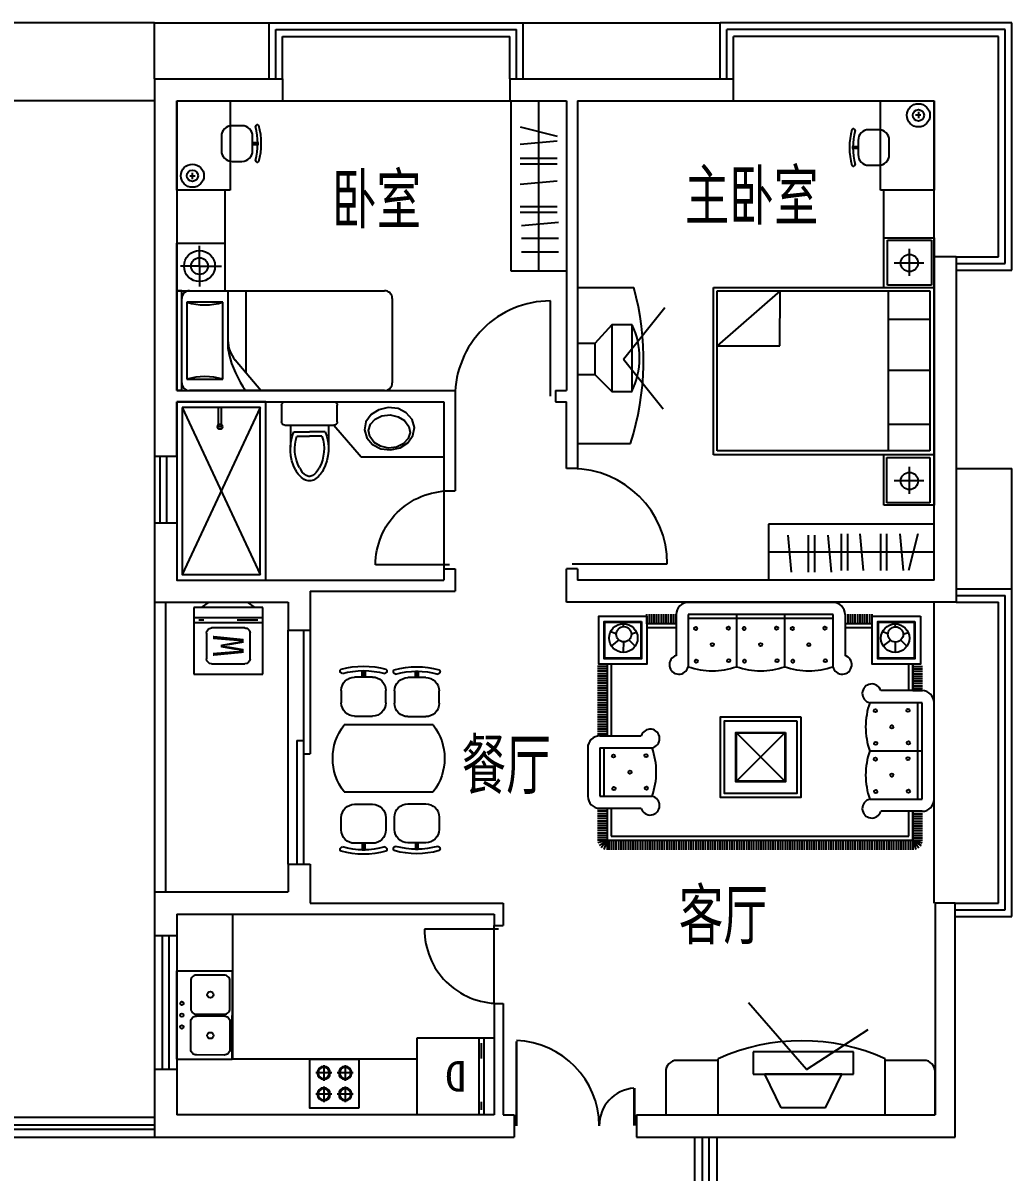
# Model space of a CAD drawing. Extents: x -405402 to -369797, y -543589 to -514104.
# Drawn here: x -385977 to -377097, y -524418 to -514104 of the extents above; entities that cross this region are included whole.
import ezdxf
from ezdxf.enums import TextEntityAlignment as Align

# ---------------------------------------------------------------- set-up
doc = ezdxf.new("R2010")
doc.units = 0
doc.header["$LTSCALE"] = 1000
doc.header["$MEASUREMENT"] = 0
doc.layers.get('0').update_dxf_attribs({"linetype": 'CONTINUOUS'})
for name, color, linetype in [('ARCH', 2, 'CONTINUOUS'), ('CTEXT', 4, 'CONTINUOUS'), ('DIM', 3, 'CONTINUOUS'), ('DIM1', 2, 'CONTINUOUS'), ('JJ', 31, 'CONTINUOUS'), ('PWINDOW', 2, 'CONTINUOUS'), ('UTIL', 4, 'CONTINUOUS'), ('WALL', 2, 'CONTINUOUS'), ('WIN', 4, 'CONTINUOUS'), ('WINDOW', 3, 'CONTINUOUS'), ('WINDOW_TEXT', 7, 'CONTINUOUS')]:
    doc.layers.add(name, color=color, linetype=linetype)
doc.layers.get('DIM').off()
doc.styles.add('_FSD', font='simplex.shx', dxfattribs={"width": 0.8, "bigfont": 'hztxt0.shx'})
doc.styles.add('ATT', font='TXT')
doc.styles.add('DIM_FONT', font='ROMAND.shx', dxfattribs={"width": 0.7})
doc.styles.add('HZ', font='', dxfattribs={"width": 0.8})
doc.styles.add('SIMPLEX', font='SIMPLEX.SHX')
doc.styles.get("Standard").update_dxf_attribs({"font": 'GBENOR', "bigfont": 'GBCBIG'})
doc.styles.get('HZ').set_extended_font_data('FangSong_GB2312')

# ---------------------------------------------------------------- blocks, each defined once
blk = doc.blocks.new('_DBLK')
blk.add_line((-0.45, 0), (-0.45, -0.95))
blk.add_arc((-0.45, 0), 0.95, 270, 0)
at = {"layer": 'WINDOW_TEXT', "style": 'SIMPLEX', "flags": 9}
blk.add_attdef('A', text='', height=1, dxfattribs=at).set_placement((0, 1.5), align=Align.MIDDLE)
blk = doc.blocks.new('RC31')
at = {"layer": 'JJ', "color": 252}
for p, q in [((-2802, 1886), (-2802, 2336)), ((-2802, 2336), (-402, 2336)), ((-2780, 1918), (-2780, 2312)), ((-2780, 2312), (-2379, 2312)), ((-2379, 2312), (-2379, 1918)), ((-2356, 356), (-2356, 2336)), ((-2326, 1926), (-2326, 2297)), ((-2326, 2297), (-892, 2297)), ((-2069, 2297), (-2069, 1926)), ((-1612, 2297), (-1612, 1926)), ((-1127, 2297), (-1127, 1926)), ((-892, 2297), (-892, 1926)), ((-856, 2336), (-856, 356)), ((-832, 2297), (-423, 2297)), ((-832, 1911), (-832, 2297)), ((-423, 2297), (-423, 1911)), ((-402, 2336), (-402, 1886)), ((-2576, 2244), (-2576, 1979)), ((-620, 2244), (-620, 1979)), ((-2462, 2115), (-2705, 2115)), ((-506, 2115), (-748, 2115)), ((-2356, 1886), (-2802, 1886)), ((-2379, 1918), (-2780, 1918)), ((-2326, 388), (-2326, 1926)), ((-892, 1926), (-2326, 1926)), ((-892, 1926), (-892, 388)), ((-402, 1886), (-856, 1886)), ((-423, 1911), (-832, 1911)), ((-2326, 956), (-1834, 388)), ((-1834, 951), (-2326, 956)), ((-1834, 388), (-1834, 951)), ((-856, 356), (-2356, 356)), ((-892, 388), (-2326, 388))]:
    blk.add_line(p, q, dxfattribs=at)
for centre in [(-2576, 2115), (-620, 2115)]:
    blk.add_circle(centre, 77.2, dxfattribs=at)
blk = doc.blocks.new('A$C02A60504')
at = {"layer": 'JJ'}
for p, q in [((306, 955, -9267), (196, 955, -9267)), ((1328, 955, -9267), (1438, 955, -9267)), ((76, 835, -9267), (76, 675, -9267)), ((426, 675, -9267), (426, 835, -9267)), ((533, 102, -9267), (533, 902, -9267)), ((1133, 902, -9267), (1133, 102, -9267)), ((1208, 675, -9267), (1208, 835, -9267)), ((1558, 835, -9267), (1558, 675, -9267)), ((18, 767, -9267), (75, 767, -9267)), ((18, 743, -9267), (18, 767, -9267)), ((75, 743, -9267), (18, 743, -9267)), ((75, 767, -9267), (75, 743, -9267)), ((1559, 767, -9267), (1559, 743, -9267)), ((1616, 767, -9267), (1559, 767, -9267)), ((1559, 743, -9267), (1616, 743, -9267)), ((1616, 743, -9267), (1616, 767, -9267)), ((196, 555, -9267), (306, 555, -9267)), ((1438, 555, -9267), (1328, 555, -9267)), ((301, 477, -9267), (191, 477, -9267)), ((1333, 477, -9267), (1443, 477, -9267)), ((71, 357, -9267), (71, 197, -9267)), ((421, 197, -9267), (421, 357, -9267)), ((1213, 197, -9267), (1213, 357, -9267)), ((1563, 357, -9267), (1563, 197, -9267)), ((13, 265, -9267), (13, 290, -9267)), ((13, 290, -9267), (70, 290, -9267)), ((70, 265, -9267), (13, 265, -9267)), ((70, 290, -9267), (70, 265, -9267)), ((1620, 290, -9267), (1564, 290, -9267)), ((1564, 290, -9267), (1564, 265, -9267)), ((1564, 265, -9267), (1620, 265, -9267)), ((1620, 265, -9267), (1620, 290, -9267)), ((191, 77, -9267), (301, 77, -9267)), ((1443, 77, -9267), (1333, 77, -9267))]:
    blk.add_line(p, q, dxfattribs=at)
for centre, radius, start, end in [((716, 754, -9267), 739, 164.2181, 195.7819), ((22, 942, -9267), 21.8, 7.5048, 140.9315), ((716, 754, -9267), 699, 164.2181, 195.7819), ((196, 835, -9267), 120, 90, 180), ((306, 835, -9267), 120, 0, 90), ((833, 510, -9267), 494, 52.5642, 127.4358), ((1328, 835, -9267), 120, 90, 180), ((1438, 835, -9267), 120, 360, 90), ((1612, 942, -9267), 21.8, 39.0685, 172.4952), ((917, 754, -9267), 699, 344.2181, 15.7819), ((917, 754, -9267), 739, 344.2181, 15.7819), ((196, 675, -9267), 120, 180, 270), ((306, 675, -9267), 120, 270, 0), ((1328, 675, -9267), 120, 180, 270), ((1438, 675, -9267), 120, 270, 360), ((22, 567, -9267), 21.8, 219.0685, 352.4952), ((1612, 567, -9267), 21.8, 187.5048, 320.9315), ((711, 277, -9267), 739, 164.2181, 195.7819), ((17, 464, -9267), 21.8, 7.5048, 140.9315), ((711, 277, -9267), 699, 164.2181, 195.7819), ((191, 357, -9267), 120, 90, 180), ((301, 357, -9267), 120, 0, 90), ((1333, 357, -9267), 120, 90, 180), ((1443, 357, -9267), 120, 360, 90), ((1617, 464, -9267), 21.8, 39.0685, 172.4952), ((922, 277, -9267), 699, 344.2181, 15.7819), ((922, 277, -9267), 739, 344.2181, 15.7819), ((191, 197, -9267), 120, 180, 270), ((301, 197, -9267), 120, 270, 0), ((1333, 197, -9267), 120, 180, 270), ((1443, 197, -9267), 120, 270, 360), ((17, 89, -9267), 21.8, 219.0685, 352.4952), ((833, 494, -9267), 494, 232.5642, 307.4358), ((1617, 89, -9267), 21.8, 187.5048, 320.9315)]:
    blk.add_arc(centre, radius, start, end, dxfattribs=at)
for points in [[(18, 743, -9267), (18, 767, -9267), (75, 743, -9267), (75, 767, -9267)], [(1616, 743, -9267), (1616, 767, -9267), (1559, 743, -9267), (1559, 767, -9267)], [(13, 265, -9267), (13, 290, -9267), (70, 265, -9267), (70, 290, -9267)], [(1620, 265, -9267), (1620, 290, -9267), (1564, 265, -9267), (1564, 290, -9267)]]:
    blk.add_solid(points, dxfattribs=at)
blk = doc.blocks.new('A$C431C2F8F')
at = {"layer": 'JJ', "rotation": 90}
blk.add_blockref('A$C02A60504', (1003, 0, -9267), dxfattribs=at)
blk = doc.blocks.new('SFJ15')
at = {"layer": 'JJ', "color": 252}
for p, q in [((-3198, 2248), (-3282, 2271)), ((-3198, 2248), (-3271, 2296)), ((-3198, 2248), (-3251, 2317)), ((-3198, 2248), (-3226, 2330)), ((-3198, 2248), (-3198, 2335)), ((-3177, 2248), (-3177, 2335)), ((-3155, 2248), (-3155, 2335)), ((-3133, 2248), (-3133, 2335)), ((-3112, 2248), (-3112, 2335)), ((-3090, 2248), (-3090, 2335)), ((-3068, 2248), (-3068, 2335)), ((-3047, 2248), (-3047, 2335)), ((-3025, 2248), (-3025, 2335)), ((-3003, 2248), (-3003, 2335)), ((-2982, 2248), (-2982, 2335)), ((-2960, 2248), (-2960, 2335)), ((-2938, 2248), (-2938, 2335)), ((-2917, 2248), (-2917, 2335)), ((-2895, 2248), (-2895, 2335)), ((-2873, 2248), (-2873, 2335)), ((-2852, 2248), (-2852, 2335)), ((-2830, 2248), (-2830, 2335)), ((-2808, 2248), (-2808, 2335)), ((-2787, 2248), (-2787, 2335)), ((-2765, 2248), (-2765, 2335)), ((-2743, 2248), (-2743, 2335)), ((-2722, 2248), (-2722, 2335)), ((-2700, 2248), (-2700, 2335)), ((-2678, 2248), (-2678, 2335)), ((-2657, 2248), (-2657, 2335)), ((-2635, 2248), (-2635, 2335)), ((-2613, 2248), (-2613, 2335)), ((-2592, 2248), (-2592, 2335)), ((-2570, 2248), (-2570, 2335)), ((-2548, 2248), (-2548, 2335)), ((-2527, 2248), (-2527, 2335)), ((-2505, 2248), (-2505, 2335)), ((-2483, 2248), (-2483, 2335)), ((-2461, 2248), (-2461, 2335)), ((-2440, 2248), (-2440, 2335)), ((-2418, 2248), (-2418, 2335)), ((-2396, 2248), (-2396, 2335)), ((-2375, 2248), (-2375, 2335)), ((-2353, 2248), (-2353, 2335)), ((-2331, 2248), (-2331, 2335)), ((-2310, 2248), (-2310, 2335)), ((-2288, 2248), (-2288, 2335)), ((-2266, 2248), (-2266, 2335)), ((-2245, 2248), (-2245, 2335)), ((-2223, 2248), (-2223, 2335)), ((-2201, 2248), (-2201, 2335)), ((-2180, 2248), (-2180, 2335)), ((-2158, 2248), (-2158, 2335)), ((-2136, 2248), (-2136, 2335)), ((-2115, 2248), (-2115, 2335)), ((-2093, 2248), (-2093, 2335)), ((-2071, 2248), (-2071, 2335)), ((-2050, 2248), (-2050, 2335)), ((-2028, 2248), (-2028, 2335)), ((-2006, 2248), (-2006, 2335)), ((-1985, 2248), (-1985, 2335)), ((-1963, 2248), (-1963, 2335)), ((-1941, 2248), (-1941, 2335)), ((-1920, 2248), (-1920, 2335)), ((-1898, 2248), (-1898, 2335)), ((-1876, 2248), (-1876, 2335)), ((-1855, 2248), (-1855, 2335)), ((-1833, 2248), (-1833, 2335)), ((-1811, 2248), (-1811, 2335)), ((-1790, 2248), (-1790, 2335)), ((-1768, 2248), (-1768, 2335)), ((-1746, 2248), (-1746, 2335)), ((-1725, 2248), (-1725, 2335)), ((-1703, 2248), (-1703, 2335)), ((-1681, 2248), (-1681, 2335)), ((-1660, 2248), (-1660, 2335)), ((-1638, 2248), (-1638, 2335)), ((-1616, 2248), (-1616, 2335)), ((-1594, 2248), (-1594, 2335)), ((-1573, 2248), (-1573, 2335)), ((-1551, 2248), (-1551, 2335)), ((-1529, 2248), (-1529, 2335)), ((-1508, 2248), (-1508, 2335)), ((-1486, 2248), (-1486, 2335)), ((-1464, 2248), (-1464, 2335)), ((-1443, 2248), (-1443, 2335)), ((-1421, 2248), (-1421, 2335)), ((-1399, 2248), (-1399, 2335)), ((-1378, 2248), (-1378, 2335)), ((-1356, 2248), (-1356, 2335)), ((-1334, 2248), (-1334, 2335)), ((-1313, 2248), (-1313, 2335)), ((-1291, 2248), (-1291, 2335)), ((-1269, 2248), (-1269, 2335)), ((-1248, 2248), (-1248, 2335)), ((-1226, 2248), (-1226, 2335)), ((-1204, 2248), (-1204, 2335)), ((-1183, 2248), (-1183, 2335)), ((-1161, 2248), (-1161, 2335)), ((-1139, 2248), (-1139, 2335)), ((-1118, 2248), (-1118, 2335)), ((-1096, 2248), (-1096, 2335)), ((-1074, 2248), (-1074, 2335)), ((-1053, 2248), (-1053, 2335)), ((-1031, 2248), (-1031, 2335)), ((-1009, 2248), (-1009, 2335)), ((-988, 2248), (-988, 2335)), ((-966, 2248), (-966, 2335)), ((-944, 2248), (-944, 2335)), ((-923, 2248), (-923, 2335)), ((-901, 2248), (-901, 2335)), ((-879, 2248), (-879, 2335)), ((-858, 2248), (-858, 2335)), ((-836, 2248), (-836, 2335)), ((-814, 2248), (-814, 2335)), ((-793, 2248), (-793, 2335)), ((-771, 2248), (-771, 2335)), ((-749, 2248), (-749, 2335)), ((-727, 2248), (-727, 2335)), ((-706, 2248), (-706, 2335)), ((-684, 2248), (-684, 2335)), ((-662, 2248), (-662, 2335)), ((-641, 2248), (-641, 2335)), ((-619, 2248), (-619, 2335)), ((-597, 2248), (-597, 2335)), ((-576, 2248), (-576, 2335)), ((-554, 2248), (-554, 2335)), ((-532, 2248), (-532, 2335)), ((-511, 2248), (-511, 2335)), ((-489, 2248), (-489, 2335)), ((-467, 2248), (-467, 2335)), ((-452, 2248), (-452, 2335)), ((-452, 2248), (-424, 2330)), ((-452, 2248), (-399, 2317)), ((-452, 2248), (-380, 2296)), ((-452, 2248), (-368, 2271)), ((-3198, 2248), (-3285, 2248)), ((-3198, 2226), (-3285, 2226)), ((-3198, 2205), (-3285, 2205)), ((-3198, 2183), (-3285, 2183)), ((-3198, 1988), (-3198, 2248)), ((-3198, 2248), (-3198, 1988)), ((-452, 2248), (-3198, 2248)), ((-3162, 2212), (-3162, 1988)), ((-488, 2212), (-3162, 2212)), ((-488, 1961), (-488, 2212)), ((-452, 2248), (-365, 2248)), ((-452, 1961), (-452, 2248)), ((-452, 2226), (-365, 2226)), ((-452, 2205), (-365, 2205)), ((-452, 2183), (-365, 2183)), ((-3198, 2161), (-3285, 2161)), ((-3198, 2140), (-3285, 2140)), ((-3198, 2118), (-3285, 2118)), ((-3198, 2096), (-3285, 2096)), ((-3198, 2075), (-3285, 2075)), ((-452, 2161), (-365, 2161)), ((-452, 2140), (-365, 2140)), ((-452, 2118), (-365, 2118)), ((-452, 2096), (-365, 2096)), ((-452, 2075), (-365, 2075)), ((-3198, 2053), (-3285, 2053)), ((-3198, 2031), (-3285, 2031)), ((-3198, 2010), (-3285, 2010)), ((-3198, 1988), (-3285, 1988)), ((-3280, 1988), (-2910, 1988)), ((-387, 1961), (-757, 1961)), ((-452, 2053), (-365, 2053)), ((-452, 2031), (-365, 2031)), ((-452, 2010), (-365, 2010)), ((-452, 1988), (-365, 1988)), ((-452, 1966), (-365, 1966)), ((-3389, 1880), (-3389, 1013)), ((-2811, 1880), (-3280, 1880)), ((-3280, 1880), (-3280, 1013)), ((-3244, 1880), (-3244, 1013)), ((-387, 1853), (-857, 1853)), ((-423, 1419), (-423, 1853)), ((-387, 1419), (-387, 1853)), ((-279, 1419), (-279, 1853)), ((-2048, 1285), (-1614, 1718)), ((-1614, 1285), (-2048, 1718)), ((-3280, 1447), (-2811, 1447)), ((-387, 1419), (-857, 1419)), ((-387, 1311), (-757, 1311)), ((-488, 668), (-488, 1311)), ((-452, 668), (-452, 1311)), ((-452, 1294), (-365, 1294)), ((-452, 1273), (-365, 1273)), ((-452, 1251), (-365, 1251)), ((-452, 1229), (-365, 1229)), ((-452, 1208), (-365, 1208)), ((-452, 1186), (-365, 1186)), ((-452, 1164), (-365, 1164)), ((-452, 1143), (-365, 1143)), ((-452, 1121), (-365, 1121)), ((-452, 1099), (-365, 1099)), ((-452, 1078), (-365, 1078)), ((-452, 1056), (-365, 1056)), ((-452, 1034), (-365, 1034)), ((-3280, 1013), (-2811, 1013)), ((-452, 1013), (-365, 1013)), ((-452, 991), (-365, 991)), ((-452, 969), (-365, 969)), ((-452, 948), (-365, 948)), ((-3198, 904), (-3285, 904)), ((-3198, 883), (-3285, 883)), ((-3198, 861), (-3285, 861)), ((-3198, 839), (-3285, 839)), ((-3280, 905), (-2910, 905)), ((-3198, 668), (-3198, 905)), ((-3198, 905), (-3198, 668)), ((-3162, 905), (-3162, 668)), ((-452, 926), (-365, 926)), ((-452, 904), (-365, 904)), ((-452, 883), (-365, 883)), ((-452, 861), (-365, 861)), ((-452, 839), (-365, 839)), ((-3198, 818), (-3285, 818)), ((-3198, 796), (-3285, 796)), ((-3198, 774), (-3285, 774)), ((-3198, 753), (-3285, 753)), ((-3198, 731), (-3285, 731)), ((-452, 818), (-365, 818)), ((-452, 796), (-365, 796)), ((-452, 774), (-365, 774)), ((-452, 753), (-365, 753)), ((-452, 731), (-365, 731)), ((-3198, 709), (-3285, 709)), ((-3198, 688), (-3285, 688)), ((-2481, 691), (-2481, 221)), ((-2048, 691), (-2048, 221)), ((-1614, 221), (-1614, 691)), ((-1181, 221), (-1181, 691)), ((-452, 709), (-365, 709)), ((-452, 688), (-365, 688)), ((-3039, 466), (-3038, 559)), ((-2590, 221), (-2590, 591)), ((-1072, 221), (-1072, 591)), ((-599, 465), (-598, 558)), ((-3091, 452), (-3145, 507)), ((-2996, 451), (-2931, 504)), ((-652, 451), (-705, 506)), ((-557, 450), (-492, 503)), ((-3111, 397), (-3156, 382)), ((-3040, 334), (-3041, 306)), ((-2975, 395), (-2924, 377)), ((-2833, 340), (-2590, 340)), ((-1072, 340), (-810, 340)), ((-672, 396), (-717, 381)), ((-601, 333), (-601, 305)), ((-535, 394), (-484, 376)), ((-2833, 304), (-2833, 218)), ((-2833, 304), (-2590, 304)), ((-2811, 304), (-2811, 218)), ((-2789, 304), (-2789, 218)), ((-2768, 304), (-2768, 218)), ((-2746, 304), (-2746, 218)), ((-2724, 304), (-2724, 218)), ((-2703, 304), (-2703, 218)), ((-2681, 304), (-2681, 218)), ((-2659, 304), (-2659, 218)), ((-2638, 304), (-2638, 218)), ((-2616, 304), (-2616, 218)), ((-2594, 304), (-2594, 218)), ((-2481, 257), (-1181, 257)), ((-2481, 221), (-1181, 221)), ((-1072, 304), (-810, 304)), ((-1070, 304), (-1070, 218)), ((-1048, 304), (-1048, 218)), ((-1027, 304), (-1027, 218)), ((-1005, 304), (-1005, 218)), ((-983, 304), (-983, 218)), ((-962, 304), (-962, 218)), ((-940, 304), (-940, 218)), ((-918, 304), (-918, 218)), ((-897, 304), (-897, 218)), ((-875, 304), (-875, 218)), ((-853, 304), (-853, 218)), ((-832, 304), (-832, 218)), ((-810, 304), (-810, 218)), ((-2481, 113), (-1181, 113))]:
    blk.add_line(p, q, dxfattribs=at)
for points in [[(-2192, 1140), (-2192, 1863), (-1470, 1863), (-1470, 1140)], [(-2156, 1177), (-2156, 1827), (-1506, 1827), (-1506, 1177)], [(-2053, 1280), (-2053, 1723), (-1609, 1723), (-1609, 1280)], [(-2048, 1285), (-2048, 1718), (-1614, 1718), (-1614, 1285)], [(-3266, 235), (-3266, 668), (-2833, 668), (-2833, 235)], [(-810, 235), (-810, 668), (-377, 668), (-377, 235)], [(-3216, 285), (-3216, 618), (-2883, 618), (-2883, 285)], [(-3211, 290), (-3211, 613), (-2888, 613), (-2888, 290)], [(-760, 285), (-760, 618), (-427, 618), (-427, 285)], [(-755, 290), (-755, 613), (-432, 613), (-432, 290)]]:
    blk.add_lwpolyline(points, close=True, dxfattribs=at)
for centre, radius in [((-3158, 1808), 14.4), ((-2865, 1811), 14.4), ((-806, 1780), 14.4), ((-514, 1784), 14.4), ((-3009, 1663), 14.4), ((-658, 1636), 14.4), ((-3154, 1515), 14.4), ((-2861, 1519), 14.4), ((-803, 1488), 14.4), ((-510, 1491), 14.4), ((-3158, 1374), 14.4), ((-2865, 1378), 14.4), ((-3009, 1230), 14.4), ((-3154, 1082), 14.4), ((-2861, 1085), 14.4), ((-2412, 636), 14.4), ((-2120, 640), 14.4), ((-1979, 636), 14.4), ((-1686, 640), 14.4), ((-1545, 636), 14.4), ((-1253, 640), 14.4), ((-3039, 434), 128), ((-599, 433), 128), ((-3043, 400), 68.4), ((-2264, 492), 14.4), ((-1831, 492), 14.4), ((-1397, 492), 14.4), ((-603, 399), 68.4), ((-2409, 344), 14.4), ((-2116, 347), 14.4), ((-1975, 344), 14.4), ((-1683, 347), 14.4), ((-1542, 344), 14.4), ((-1249, 347), 14.4)]:
    blk.add_circle(centre, radius, dxfattribs=at)
for centre, radius, start, end in [((-3280, 1880), 108, 90, 180), ((-2829, 1963), 85.2, 282.4066, 162.795), ((-839, 1936), 85.2, 17.205, 257.5934), ((-387, 1853), 108, 0, 90), ((-3424, 1663), 650, 340.5288, 19.4712), ((-244, 1636), 650, 160.5288, 199.4712), ((-3424, 1230), 650, 340.5288, 19.4712), ((-839, 1336), 85.2, 102.4066, 342.795), ((-387, 1419), 108, 270, 0), ((-3280, 1013), 108, 180, 270), ((-2829, 930), 85.2, 197.205, 77.5934), ((-2564, 672), 85.2, 12.4066, 252.795), ((-2264, 77), 650, 70.5288, 109.4712), ((-1831, 77), 650, 70.5288, 109.4712), ((-1397, 77), 650, 70.5288, 109.4712), ((-1097, 672), 85.2, 287.205, 167.5934), ((-2481, 221), 108, 180, 270), ((-1181, 221), 108, 270, 0)]:
    blk.add_arc(centre, radius, start, end, dxfattribs=at)
blk = doc.blocks.new('TV22')
at = {"layer": 'JJ', "color": 252}
for p, q in [((-1607, 1000, 200), (-2128, 1599, 200)), ((-1607, 1000, 200), (-1052, 1359, 200)), ((-2085, 1158, -400), (-2085, 958, -400)), ((-1185, 1158, -400), (-2085, 1158, -400)), ((-1185, 958, -400), (-1185, 1158, -400)), ((-2399, 1082, 200), (-2770, 1082, 200)), ((-2399, 596, 200), (-2399, 1097, 200)), ((-899, 596, 200), (-899, 1097, 200)), ((-551, 1082, 200), (-899, 1082, 200)), ((-2870, 982, 200), (-2869, 594, 200)), ((-2085, 958, -400), (-1185, 958, -400)), ((-1289, 958, -300), (-1980, 958, -300)), ((-1835, 658, -300), (-1980, 958, -300)), ((-1435, 658, -300), (-1289, 958, -300)), ((-450, 594, 200), (-451, 982, 200)), ((-1435, 658, -300), (-1835, 658, -300)), ((-2869, 594, 200), (-450, 594, 200))]:
    blk.add_line(p, q, dxfattribs=at)
for centre, radius, start, end in [((-1649, -555, 200), 1814, 65.5803, 114.4197), ((-2770, 982, 200), 100, 90, 180), ((-551, 982, 200), 100, 360, 90)]:
    blk.add_arc(centre, radius, start, end, dxfattribs=at)
blk = doc.blocks.new('M_A17ORW')
at = {"const_width": 0.02}
for points in [[(-0.481, -0.0014), (-0.481, -0.3084)], [(0.481, 0.0014), (0.481, -0.6906)]]:
    blk.add_lwpolyline(points, dxfattribs=at)
for centre, radius, start, end in [((-0.5008, -0.0026), 0.3067, 274.24917, 0.21013), ((0.5046, 0.0019), 0.6987, 180.27623, 268.06031)]:
    blk.add_arc(centre, radius, start, end)
blk = doc.blocks.new('2')
at = {"layer": 'DIM1', "color": 2}
for p, q in [((124, -195), (124, -53)), ((316, -195), (316, -53)), ((53, -124), (195, -124)), ((245, -124), (387, -124)), ((124, -387), (124, -245)), ((316, -387), (316, -245)), ((53, -316), (195, -316)), ((245, -316), (387, -316))]:
    blk.add_line(p, q, dxfattribs=at)
at = {"layer": 'UTIL', "color": 2}
blk.add_lwpolyline([(440, -440), (440, 0), (0, 0), (0, -440)], close=True, dxfattribs=at)
for centre, radius in [((124, -124), 58.3), ((124, -124), 50.3), ((316, -124), 58.3), ((316, -124), 50.3), ((124, -316), 58.3), ((124, -316), 50.3), ((316, -316), 58.3), ((316, -316), 50.3)]:
    blk.add_circle(centre, radius, dxfattribs=at)
blk = doc.blocks.new('11PDRY03')
at = {"color": 0, "linetype": 'ByBlock'}
for p, q in [((0, 30), (30, 30)), ((0, 0), (0, 30)), ((4, 0), (4, 30)), ((5, 25), (5, 28)), ((6, 0), (6, 30)), ((30, 30), (30, 0)), ((5, 2), (5, 8)), ((30, 0), (0, 0))]:
    blk.add_line(p, q, dxfattribs=at)
at = {"color": 0, "linetype": 'ByBlock', "style": 'ATT', "flags": 8}
blk.add_attdef('LABEL', text='', height=12, dxfattribs=at).set_placement((15, 15), align=Align.MIDDLE)
at = {"color": 0, "linetype": 'ByBlock', "style": 'ATT'}
for tag, p, flags in [('ITEM', (0, -13), 3), ('ROOM_NUMBER', (0, -22), 1), ('DEPTH', (0, -30), 3), ('WIDTH', (0, -38), 3)]:
    blk.add_attdef(tag, p, '', height=6, dxfattribs=dict(at, flags=flags))
blk = doc.blocks.new('DBX1')
at = {"layer": 'JJ', "xscale": 23, "yscale": 23, "zscale": 23}
blk.add_blockref('11PDRY03', (-736, 20), dxfattribs=at).add_auto_attribs({'LABEL': 'D'})
blk = doc.blocks.new('SHC')
at = {"layer": 'PWINDOW'}
blk.add_lwpolyline([(-240, -60), (114, -413), (673, 145), (319, 499)], close=True, dxfattribs=at)
blk.add_lwpolyline([(-240, -60), (114, -413), (673, 145), (319, 499)], close=True, dxfattribs=at)
for points in [[(171, 100), (348, -77, 0.414214), (418, -77), (595, 100, 0.414214), (595, 171), (418, 348, 0.414214), (348, 348), (171, 171, 0.414214)], [(171, 100), (348, -77, 0.414214), (418, -77), (595, 100, 0.414214), (595, 171), (418, 348, 0.414214), (348, 348), (171, 171, 0.414214)], [(159, 88), (336, -88, -0.414214), (336, -159), (159, -336, -0.414214), (88, -336), (-88, -159, -0.414214), (-88, -88), (88, 88, -0.414214)], [(159, 88), (336, -88, -0.414214), (336, -159), (159, -336, -0.414214), (88, -336), (-88, -159, -0.414214), (-88, -88), (88, 88, -0.414214)]]:
    blk.add_lwpolyline(points, format="xyb", close=True, dxfattribs=at)
for centre, radius in [((148, 261), 15.8), ((-3, 111), 15.8), ((72, 186), 15.8), ((383, 135), 28), ((124, -124), 28), ((124, -124), 28)]:
    blk.add_circle(centre, radius, dxfattribs=at)
blk = doc.blocks.new('_C38')
for p, q in [((411, -143), (783, 321)), ((307, 168), (154, 0)), ((307, 168), (307, -433)), ((489, 168), (307, 168)), ((489, -419), (489, 168)), ((0, 0), (0, -279)), ((154, 0), (0, 0)), ((154, 0), (154, -279)), ((411, -143), (769, -587)), ((0, -279), (154, -279)), ((154, -279), (307, -433)), ((307, -433), (489, -433))]:
    blk.add_line(p, q)
blk.add_arc((-126, -129), 683, 333.5892, 25.7371)
at = {"flags": 9}
for tag in ['XSIZE', 'YSIZE']:
    blk.add_attdef(tag, (0, 0), '', height=0.5, dxfattribs=at)
blk = doc.blocks.new('SZ2')
at = {"layer": 'JJ', "color": 252}
for p, q in [((-486, 907), (-646, 907)), ((-578, 908), (-578, 965)), ((-578, 965), (-553, 965)), ((-553, 908), (-578, 908)), ((-553, 965), (-553, 908)), ((-766, 787), (-766, 677)), ((-366, 677), (-366, 787)), ((-1044, 55), (-1044, 655)), ((-1044, 655), (-44, 655)), ((-44, 655), (-44, 55)), ((-646, 557), (-486, 557)), ((-205, 203), (-205, 263)), ((-167, 231), (-238, 231)), ((-44, 55), (-1044, 55))]:
    blk.add_line(p, q, dxfattribs=at)
for radius in [130, 63.7]:
    blk.add_circle((-205, 231), radius, dxfattribs=at)
for centre, radius, start, end in [((-754, 961), 21.8, 129.0685, 262.4952), ((-566, 266), 739, 74.2181, 105.7819), ((-646, 787), 120, 90, 180), ((-566, 266), 699, 74.2181, 105.7819), ((-486, 787), 120, 0, 90), ((-379, 961), 21.8, 277.5048, 50.9315), ((-646, 677), 120, 180, 270), ((-486, 677), 120, 270, 0)]:
    blk.add_arc(centre, radius, start, end, dxfattribs=at)
blk.add_solid([(-578, 965), (-553, 965), (-578, 908), (-553, 908)], dxfattribs=at)
blk = doc.blocks.new('CM011')
for p, q in [((220, 0), (-220, 0)), ((-250, -180), (-250, -30)), ((250, -30), (250, -180)), ((220, -210), (-220, -210)), ((-170, -210), (-170, -406)), ((-140, -270), (0, -270)), ((140, -270), (0, -270)), ((170, -210), (170, -406)), ((-112, -310), (0, -310)), ((112, -310), (0, -310))]:
    blk.add_line(p, q)
for centre, radius, start, end in [((-220, -30), 30, 90, 180), ((220, -30), 30, 0, 90), ((-220, -180), 30, 180, 270), ((220, -180), 30, 270, 360), ((230, -423), 401, 157.5464, 208.0239), ((-230, -423), 401, 331.9761, 22.4536), ((230, -423), 361, 161.7383, 208.0239), ((-230, -423), 361, 331.9761, 18.2617), ((51, -533), 191, 204.2933, 239.2371), ((51, -533), 151, 204.2933, 239.2371), ((-51, -533), 151, 300.7629, 335.7067), ((-51, -533), 191, 300.7629, 335.7067), ((12, -578), 133, 243.8281, 264.9695), ((12, -578), 92.8, 243.8281, 264.9695), ((-12, -578), 92.8, 275.0305, 296.1719), ((-12, -578), 133, 275.0305, 296.1719)]:
    blk.add_arc(centre, radius, start, end)
blk = doc.blocks.new('WP3')
at = {"layer": 'JJ', "color": 252}
blk.add_blockref('CM011', (220, 0), dxfattribs=at)
blk = doc.blocks.new('_C17')
for p, q in [((0, -897), (0, 0)), ((46, 0), (0, 0)), ((46, -897), (46, 0)), ((115, 0), (1867, 0)), ((460, 0), (460, -499)), ((621, 0), (621, -736)), ((1936, -69), (1936, -828)), ((414, -104), (92, -104)), ((92, -104), (92, -794)), ((414, -794), (414, -104)), ((756, -897), (525, -623)), ((92, -794), (414, -794)), ((46, -897), (0, -897)), ((1867, -897), (115, -897))]:
    blk.add_line(p, q)
for centre, radius, start, end in [((115, -69), 69, 90, 180), ((1867, -69), 69, 0, 90), ((253, 448), 575, 253.7398, 286.2602), ((736, -445), 276, 180, 220.1059), ((736, -499), 276, 180, 193.3928), ((1378, -347), 936, 193.3928, 216.0202), ((253, -1346), 575, 73.7398, 106.2602), ((115, -828), 69, 180, 270), ((1867, -828), 69, 270, 0)]:
    blk.add_arc(centre, radius, start, end)
at = {"flags": 9}
for tag in ['XSIZE', 'YSIZE']:
    blk.add_attdef(tag, (0, 0), '', height=0.5, dxfattribs=at)
at = {"style": 'HZ', "width": 0.7, "flags": 9}
for tag in ['XSIZE', 'YSIZE']:
    blk.add_attdef(tag, (0, 0), '', height=0.5, dxfattribs=at)
blk = doc.blocks.new('_C61')
for p, q in [((-222, 205), (-222, -230)), ((-222, 205), (206, 205)), ((-1, 0), (-1, 172)), ((206, 205), (206, -230)), ((-1, 0), (-184, 0)), ((-1, 0), (-1, -197)), ((-1, 0), (182, 0)), ((-222, -230), (206, -230))]:
    blk.add_line(p, q)
for radius in [139, 75]:
    blk.add_circle((-1, 0), radius)
at = {"flags": 9}
for tag in ['YSIZE', 'XSIZE']:
    blk.add_attdef(tag, (202, 208), '', height=0.5, rotation=270, dxfattribs=at)
at = {"style": 'DIM_FONT', "width": 0.6, "flags": 9}
for tag in ['XSIZE', 'YSIZE']:
    blk.add_attdef(tag, (0, 0), '', height=0.5, dxfattribs=at)
blk = doc.blocks.new('RDC1')
at = {"layer": 'JJ', "xscale": -1}
for name, p, rotation in [('_C17', (-2192, 693), 179.9999999999993), ('_C61', (-1987, 471), 89.99999999999928)]:
    blk.add_blockref(name, p, dxfattribs=dict(at, rotation=rotation))
blk = doc.blocks.new('11PWSH03')
at = {"color": 0, "linetype": 'ByBlock'}
for p, q in [((0, 0), (0, 27)), ((0, 27), (26, 27)), ((4, 0), (4, 27)), ((6, 0), (6, 27)), ((26, 27), (26, 0)), ((0, 24), (-2, 21)), ((5, 23), (5, 25)), ((-2, 21), (-2, 6)), ((8, 7), (8, 20)), ((10, 22), (20, 22)), ((22, 20), (22, 7)), ((5, 2), (5, 10)), ((0, 3), (-2, 6)), ((20, 5), (10, 5)), ((26, 0), (0, 0))]:
    blk.add_line(p, q, dxfattribs=at)
for centre, start, end in [((10, 20), 90, 180), ((20, 20), 0, 90), ((10, 7), 180, 270), ((20, 7), 270, 0)]:
    blk.add_arc(centre, 2, start, end, dxfattribs=at)
at = {"color": 0, "linetype": 'ByBlock', "style": 'ATT', "flags": 8}
blk.add_attdef('LABEL', text='', height=12, dxfattribs=at).set_placement((15, 13.5), align=Align.MIDDLE)
at = {"color": 0, "linetype": 'ByBlock', "style": 'ATT'}
for tag, p, flags in [('ITEM', (-2, -14), 3), ('ROOM_NUMBER', (-2, -23), 1), ('DEPTH', (-2, -32), 3), ('WIDTH', (-2, -40.5), 3)]:
    blk.add_attdef(tag, p, '', height=6, dxfattribs=dict(at, flags=flags))
blk = doc.blocks.new('WW')
at = {"layer": 'JJ', "extrusion": (0, 0, -1)}
ref = blk.add_blockref('11PWSH03', (-340, 821), dxfattribs=dict(at, xscale=23, yscale=23, zscale=-23, rotation=270))
ref.add_attrib('LABEL', 'W', dxfattribs={"layer": '0', "color": 0, "height": 276, "rotation": 270, "style": 'ATT', "oblique": -180, "text_generation_flag": 4, "flags": 8}).set_placement((29, 476), align=Align.MIDDLE)
at = {"layer": 'JJ', "style": 'DIM_FONT', "oblique": -180, "text_generation_flag": 4, "width": 0.8, "flags": 9}
for tag, p in [('XSIZE', (-9, 519)), ('XSIZE', (-281, 223)), ('YSIZE', (-281, 223))]:
    blk.add_attdef(tag, p, '', height=0.5, rotation=270, dxfattribs=at)

msp = doc.modelspace()

# ---------------------------------------------------------------- linework, layer by layer
at = {"layer": 'ARCH'}
for p, q in [((-383847, -517554), (-384547, -519054)), ((-384547, -517554), (-383847, -519054)), ((-384220, -517728), (-384220, -517554)), ((-384197, -517554), (-384197, -517728)), ((-384197, -517728), (-384220, -517728))]:
    msp.add_line(p, q, dxfattribs=at)
for points in [[(-384597, -517504), (-384597, -519104), (-383797, -519104), (-383797, -517504)], [(-384547, -517554), (-384547, -519054), (-383847, -519054), (-383847, -517554)]]:
    msp.add_lwpolyline(points, close=True, dxfattribs=at)
msp.add_circle((-384208, -517728), 22.5, dxfattribs=at)
at = {"layer": 'JJ'}
for p, q in [((-381597, -514804), (-381597, -516328)), ((-381347, -514804), (-381347, -516328)), ((-381512, -515035), (-381182, -515120)), ((-381182, -515164), (-381512, -515195)), ((-381512, -515318), (-381182, -515318)), ((-381182, -515370), (-381512, -515370)), ((-381182, -515523), (-381512, -515553)), ((-384161, -516080), (-384161, -515604)), ((-378247, -516189), (-378247, -515604)), ((-381512, -515751), (-381182, -515751)), ((-381182, -515804), (-381512, -515804)), ((-381169, -515894), (-381500, -515925)), ((-381500, -516037), (-381169, -516037)), ((-381500, -516158), (-381169, -516158)), ((-381597, -516328), (-381097, -516328)), ((-380997, -516478), (-380492, -516478)), ((-383185, -517714), (-382941, -517997)), ((-380997, -517878), (-380522, -517878)), ((-382941, -517997), (-382197, -517997)), ((-379282, -518604), (-379282, -519104)), ((-377797, -518604), (-379282, -518604)), ((-379076, -519032), (-379106, -518701)), ((-378924, -519032), (-378924, -518701)), ((-378871, -518701), (-378871, -519032)), ((-378718, -519032), (-378748, -518701)), ((-378627, -519019), (-378627, -518689)), ((-378574, -518689), (-378574, -519019)), ((-378429, -519019), (-378459, -518689)), ((-378276, -519019), (-378276, -518689)), ((-378224, -518689), (-378224, -519019)), ((-378070, -519019), (-378101, -518689)), ((-377941, -518689), (-378026, -519019)), ((-377797, -518854), (-379282, -518854))]:
    msp.add_line(p, q, dxfattribs=at)
at = {"layer": 'JJ', "color": 252}
for points in [[(-382911, -517757), (-382890, -517828), (-382838, -517889), (-382765, -517926), (-382677, -517936), (-382590, -517916), (-382521, -517872), (-382476, -517806), (-382463, -517734), (-382483, -517663), (-382536, -517602), (-382609, -517565), (-382697, -517555), (-382783, -517575), (-382852, -517619), (-382898, -517685)], [(-382874, -517761), (-382858, -517706), (-382814, -517659), (-382754, -517630), (-382680, -517622), (-382608, -517638), (-382551, -517673), (-382512, -517725), (-382502, -517781), (-382518, -517835), (-382562, -517883), (-382622, -517912), (-382696, -517919), (-382768, -517904), (-382825, -517869), (-382864, -517817)]]:
    msp.add_lwpolyline(points, close=True, dxfattribs=at)
at = {"layer": 'JJ'}
msp.add_arc((-382862, -517128), 2457, 342.2285, 15.3387, dxfattribs=at)
at = {"layer": 'PWINDOW'}
for p, q in [((-384797, -514104), (-383767, -514104)), ((-384797, -514604), (-384797, -514104)), ((-381487, -514104), (-379717, -514104)), ((-383647, -514804), (-381607, -514804)), ((-379597, -514804), (-377797, -514804)), ((-377797, -516204), (-377797, -514804)), ((-377597, -518104), (-377097, -518104)), ((-377097, -519184), (-377097, -518104)), ((-382197, -518304), (-382197, -519004)), ((-384797, -519304), (-384797, -521904)), ((-384697, -519304), (-384697, -521904)), ((-377797, -522004), (-377797, -519304)), ((-383597, -521654), (-383597, -519554)), ((-384097, -522104), (-384097, -523404)), ((-381747, -522904), (-381747, -522204)), ((-382437, -523404), (-384097, -523404))]:
    msp.add_line(p, q, dxfattribs=at)
at = {"layer": 'WALL'}
for p, q in [((-384797, -514604), (-384797, -517992)), ((-384797, -514604), (-383647, -514604)), ((-384797, -514604), (-383731, -514604)), ((-383647, -514604), (-383647, -514804)), ((-381607, -514604), (-379597, -514604)), ((-381607, -514604), (-379597, -514604)), ((-381607, -514604), (-381607, -514804)), ((-379597, -514804), (-379597, -514604)), ((-384597, -514804), (-384597, -517404)), ((-384597, -514804), (-383647, -514804)), ((-381607, -514804), (-381097, -514804)), ((-381097, -514804), (-381097, -517404)), ((-380997, -514804), (-380997, -518104)), ((-380997, -514804), (-379597, -514804)), ((-377797, -519104), (-377797, -516204)), ((-377597, -516204), (-377797, -516204)), ((-377597, -516204), (-377597, -519304)), ((-377797, -517004), (-377797, -517004)), ((-384597, -517404), (-382097, -517404)), ((-382097, -517404), (-382097, -517504)), ((-381197, -517404), (-381197, -517504)), ((-381197, -517404), (-381097, -517404)), ((-384597, -517992), (-384597, -517504)), ((-384597, -517504), (-382197, -517504)), ((-382197, -517504), (-382197, -518304)), ((-382097, -517504), (-382097, -518304)), ((-381197, -517504), (-381097, -517504)), ((-381097, -518104), (-381097, -517504)), ((-384797, -517992), (-384597, -517992)), ((-380997, -518104), (-381097, -518104)), ((-382197, -518304), (-382097, -518304)), ((-384797, -518592), (-384797, -519304)), ((-384797, -518592), (-384597, -518592)), ((-384597, -518592), (-384597, -519104)), ((-377797, -518899), (-377797, -518899)), ((-382197, -519004), (-382097, -519004)), ((-382197, -519004), (-382197, -519104)), ((-382097, -519004), (-382097, -519204)), ((-380997, -519004), (-381097, -519004)), ((-381097, -519304), (-381097, -519004)), ((-380997, -519004), (-380997, -519104)), ((-384597, -519104), (-382197, -519104)), ((-377797, -519104), (-380997, -519104)), ((-377597, -519099), (-377597, -519099)), ((-383397, -519204), (-383397, -519554)), ((-383397, -519204), (-382097, -519204)), ((-384797, -519304), (-383597, -519304)), ((-383597, -519304), (-383597, -519554)), ((-377597, -519304), (-381097, -519304)), ((-383597, -519554), (-383397, -519554)), ((-383597, -521654), (-383597, -521904)), ((-383597, -521654), (-383397, -521654)), ((-383397, -521654), (-383397, -522004)), ((-384797, -521904), (-384797, -522294)), ((-384797, -521904), (-383597, -521904)), ((-383397, -522004), (-381667, -522004)), ((-381667, -522004), (-381667, -522204)), ((-377607, -522004), (-377787, -522004)), ((-377787, -522004), (-377787, -523904)), ((-377607, -524104), (-377607, -522004)), ((-384597, -522104), (-384597, -522294)), ((-384597, -522104), (-381747, -522104)), ((-381747, -522104), (-381747, -522204)), ((-381747, -522204), (-381667, -522204)), ((-384797, -522294), (-384597, -522294)), ((-381747, -522904), (-381667, -522904)), ((-381747, -522904), (-381747, -523904)), ((-381667, -522904), (-381667, -523904)), ((-384797, -523494), (-384797, -524104)), ((-384797, -523494), (-384597, -523494)), ((-384597, -523494), (-384597, -523904)), ((-381747, -523904), (-384597, -523904)), ((-381667, -523904), (-381567, -523904)), ((-381567, -523904), (-381567, -524104)), ((-380467, -523904), (-380467, -524104)), ((-380467, -523904), (-377787, -523904)), ((-384797, -524104), (-381567, -524104)), ((-380467, -524104), (-377607, -524104))]:
    msp.add_line(p, q, dxfattribs=at)
at = {"layer": 'WIN'}
for p, q in [((-384797, -514104), (-386997, -514104)), ((-383767, -514604), (-383767, -514104)), ((-383767, -514104), (-381487, -514104)), ((-381487, -514604), (-381487, -514104)), ((-377097, -514104), (-379717, -514104)), ((-379717, -514604), (-379717, -514104)), ((-377097, -516324), (-377097, -514104)), ((-383707, -514604), (-383707, -514164)), ((-383707, -514164), (-381547, -514164)), ((-381547, -514604), (-381547, -514164)), ((-377157, -514164), (-379657, -514164)), ((-379657, -514604), (-379657, -514164)), ((-377157, -516264), (-377157, -514164)), ((-383647, -514604), (-383647, -514224)), ((-383647, -514224), (-381607, -514224)), ((-381607, -514604), (-381607, -514224)), ((-377217, -514224), (-379597, -514224)), ((-379597, -514604), (-379597, -514224)), ((-377217, -516204), (-377217, -514224)), ((-384797, -514804), (-386997, -514804)), ((-377597, -516204), (-377217, -516204)), ((-377597, -516264), (-377157, -516264)), ((-377597, -516324), (-377097, -516324)), ((-384797, -517992), (-384797, -518592)), ((-384747, -517992), (-384747, -518592)), ((-384687, -517992), (-384687, -518592)), ((-384597, -517992), (-384597, -518592)), ((-377597, -519184), (-377097, -519184)), ((-377597, -519244), (-377157, -519244)), ((-377157, -522064), (-377157, -519244)), ((-377097, -522124), (-377097, -519184)), ((-377597, -519304), (-377217, -519304)), ((-377217, -522004), (-377217, -519304)), ((-383457, -519554), (-383457, -521654)), ((-383397, -519554), (-383397, -520664)), ((-383517, -520544), (-383517, -521654)), ((-383517, -520544), (-383457, -520544)), ((-383517, -520544), (-383457, -520544)), ((-383457, -520664), (-383397, -520664)), ((-377607, -522004), (-377217, -522004)), ((-377607, -522064), (-377157, -522064)), ((-377607, -522124), (-377097, -522124)), ((-384797, -522294), (-384797, -523494)), ((-384727, -522294), (-384727, -523494)), ((-384667, -522294), (-384667, -523494)), ((-384597, -522294), (-384597, -523494)), ((-386997, -523924), (-384797, -523924)), ((-386997, -523994), (-384797, -523994)), ((-386997, -524034), (-384797, -524034)), ((-386997, -524104), (-384797, -524104)), ((-379945, -525544), (-379945, -524104)), ((-379875, -525544), (-379875, -524104)), ((-379815, -525544), (-379815, -524104)), ((-379745, -525544), (-379745, -524104))]:
    msp.add_line(p, q, dxfattribs=at)

# ---------------------------------------------------------------- block references
at = {"rotation": 180}
msp.add_blockref('DBX1', (-382483, -523194), dxfattribs=at)
at = {"layer": 'ARCH'}
msp.add_blockref('WW', (-384163, -520171), dxfattribs=at)
at = {"layer": 'DIM', "rotation": 44.99999999999515}
msp.add_blockref('SHC', (-384470, -523192), dxfattribs=at)
at = {"layer": 'JJ', "xscale": 0.7999999999883585, "yscale": 0.7999999999883585, "zscale": 0.8}
for p, rotation in [((-384641, -515639), 270), ((-377753, -514769), 90)]:
    msp.add_blockref('SZ2', p, dxfattribs=dict(at, rotation=rotation))
at = {"layer": 'JJ', "color": 8, "xscale": -1, "rotation": 180}
msp.add_blockref('RDC1', (-382405, -515814), dxfattribs=at)
at = {"layer": 'JJ'}
for name, p, rotation in [('RC31', (-380133, -518835), 270), ('SFJ15', (-381185, -519192), 180)]:
    msp.add_blockref(name, p, dxfattribs=dict(at, rotation=rotation))
at = {"layer": 'JJ', "color": 252}
msp.add_blockref('_C38', (-380997, -516980), dxfattribs=at)
at = {"layer": 'JJ', "xscale": -1}
for name, p in [('WP3', (-383185, -517504)), ('A$C431C2F8F', (-382193, -521538))]:
    msp.add_blockref(name, p, dxfattribs=at)
at = {"layer": 'JJ'}
msp.add_blockref('TV22', (-377336, -524498, -200), dxfattribs=at)
at = {"layer": 'WINDOW', "xscale": -900, "yscale": -900, "zscale": 900}
msp.add_blockref('_DBLK', (-381647, -517454), dxfattribs=at)
at = {"layer": 'WINDOW'}
for name, p, xscale, yscale, zscale, rotation in [('_DBLK', (-381047, -518554), -900, -900, 900, 270), ('_DBLK', (-382147, -518654), -700, 700, 700, 270), ('_DBLK', (-381707, -522554), 700, 700, 700, 270), ('M_A17ORW', (-381017, -524004), 1100, 1100, 1100, 180)]:
    msp.add_blockref(name, p, dxfattribs=dict(at, xscale=xscale, yscale=yscale, zscale=zscale, rotation=rotation))
at = {"layer": 'WINDOW', "xscale": -1, "rotation": 90}
msp.add_blockref('2', (-383400, -523404), dxfattribs=at)

# ---------------------------------------------------------------- texts
at = {"layer": 'CTEXT', "style": '_FSD', "width": 0.8}
for s, p in [('卧室', (-383202, -515952)), ('主卧室', (-380035, -515918)), ('餐厅', (-382039, -521026)), ('客厅', (-380089, -522374))]:
    msp.add_text(s, height=500, dxfattribs=at).set_placement(p)

doc.saveas('drawing.dxf')
